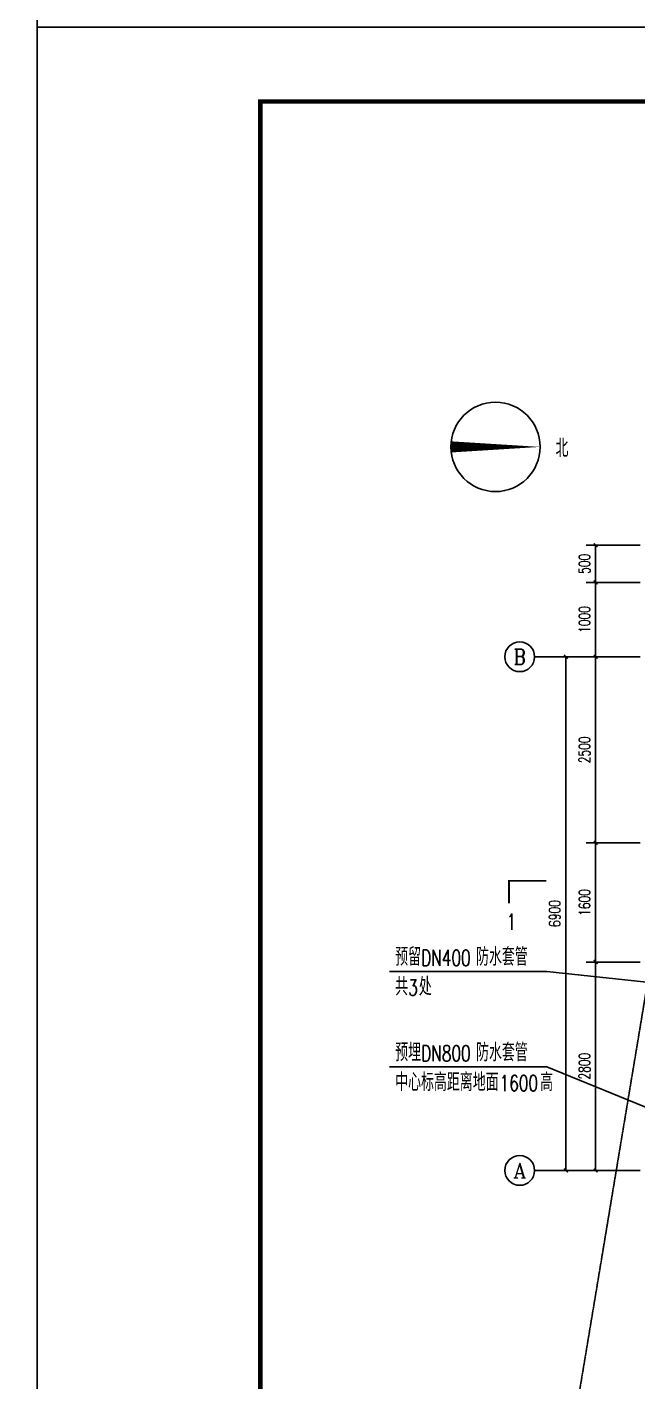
# Model space of a CAD drawing. Header units: millimetres. Extents: x -29538 to 115583, y -232866 to 15404.
# Drawn here: x 73399 to 81604, y -184979 to -166779 of the extents above; entities that cross this region are included whole.
import ezdxf
from ezdxf.enums import TextEntityAlignment as Align

# ---------------------------------------------------------------- set-up
doc = ezdxf.new("R2010")
doc.units = ezdxf.units.MM
doc.header["$LTSCALE"] = 10
doc.header["$MEASUREMENT"] = 0
doc.linetypes.add('DASH', pattern=[0.35, 0.25, -0.1])
for name, color, linetype in [('AXIS', 3, 'Continuous'), ('AXIS_TEXT', 7, 'Continuous'), ('DIM_LEAD', 3, 'Continuous'), ('DIM_SYMB', 3, 'Continuous'), ('HIDE_B', 7, 'Continuous'), ('PUB_TEXT', 7, 'Continuous'), ('WALL', 9, 'Continuous'), ('图框', 7, 'Continuous'), ('标注', 4, 'Continuous')]:
    doc.layers.add(name, color=color, linetype=linetype)
doc.styles.add('_TCH_AXIS', font='COMPLEX', dxfattribs={"bigfont": 'GBCBIG'})
doc.styles.add('_TCH_DIM', font='SIMPLEX', dxfattribs={"bigfont": 'GBCBIG'})
doc.styles.add('_TCH_LABEL', font='COMPLEX', dxfattribs={"bigfont": 'GBCBIG'})
doc.styles.add('COMPLEX', font='COMPLEX')
doc.styles.add('DIM_FONT', font='SIMPLEX', dxfattribs={"width": 0.7, "bigfont": 'GBCBIG'})
doc.styles.get("Standard").update_dxf_attribs({"font": 'gbenor.shx', "width": 0.75, "bigfont": 'gbcbig.shx'})
doc.dimstyles.new('DIMN50', dxfattribs={"dimscale": 0.5, "dimtxt": 300, "dimasz": 100, "dimexe": 250, "dimexo": 300, "dimgap": 150, "dimtad": 1, "dimdec": 0, "dimzin": 0, "dimdsep": 46, "dimtxsty": 'DIM_FONT', "dimblk": 'ARCHTICK', "dimcen": 0.09, "dimclrt": 7, "dimazin": 2, "dimtfac": 1, "dimtdec": 0, "dimtix": 1, "dimtmove": 2, "dimatfit": 3, "dimldrblk": 'ARCHTICK', "dimfxl": 0, "dimtolj": 1, "dimtzin": 0, "dimarcsym": 0})

# ---------------------------------------------------------------- blocks, each defined once
blk = doc.blocks.new('_ArchTick')
at = {"color": 0, "linetype": 'ByBlock', "const_width": 0.4}
blk.add_lwpolyline([(-0.5, -0.5), (0.5, 0.5)], dxfattribs=at)
blk = doc.blocks.new('*D639')
at = {"layer": 'AXIS', "color": 0, "lineweight": -2}
for p, q in [((310806, -51745), (310084, -51745)), ((310209, -54545), (310209, -51745)), ((310806, -54545), (310084, -54545))]:
    blk.add_line(p, q, dxfattribs=at)
at = {"layer": 'Defpoints', "color": 0}
for p in [(310209, -51745), (310956, -51745), (310956, -54545)]:
    blk.add_point(p, dxfattribs=at)
at = {"layer": 'AXIS', "color": 0, "lineweight": -2, "xscale": 50, "yscale": 50, "zscale": 50}
for p, rotation in [((310209, -51745), 90), ((310209, -54545), 270)]:
    blk.add_blockref('_ArchTick', p, dxfattribs=dict(at, rotation=rotation))
at = {"layer": 'AXIS', "color": 7, "insert": (310059, -53145), "char_height": 150, "attachment_point": 5, "rotation": 90, "style": 'DIM_FONT'}
blk.add_mtext('\\A1;2800', dxfattribs=at)
blk = doc.blocks.new('*D640')
at = {"layer": 'AXIS', "color": 0, "lineweight": -2}
for p, q in [((310806, -50145), (310084, -50145)), ((310209, -51745), (310209, -50145)), ((310806, -51745), (310084, -51745))]:
    blk.add_line(p, q, dxfattribs=at)
at = {"layer": 'Defpoints', "color": 0}
for p in [(310209, -50145), (310956, -50145), (310956, -51745)]:
    blk.add_point(p, dxfattribs=at)
at = {"layer": 'AXIS', "color": 0, "lineweight": -2, "xscale": 50, "yscale": 50, "zscale": 50}
for p, rotation in [((310209, -50145), 90), ((310209, -51745), 270)]:
    blk.add_blockref('_ArchTick', p, dxfattribs=dict(at, rotation=rotation))
at = {"layer": 'AXIS', "color": 7, "insert": (310059, -50945), "char_height": 150, "attachment_point": 5, "rotation": 90, "style": 'DIM_FONT'}
blk.add_mtext('\\A1;1600', dxfattribs=at)
blk = doc.blocks.new('*D641')
at = {"layer": 'AXIS', "color": 0, "lineweight": -2}
for p, q in [((310806, -47645), (310084, -47645)), ((310209, -50145), (310209, -47645)), ((310806, -50145), (310084, -50145))]:
    blk.add_line(p, q, dxfattribs=at)
at = {"layer": 'Defpoints', "color": 0}
for p in [(310209, -47645), (310956, -47645), (310956, -50145)]:
    blk.add_point(p, dxfattribs=at)
at = {"layer": 'AXIS', "color": 0, "lineweight": -2, "xscale": 50, "yscale": 50, "zscale": 50}
for p, rotation in [((310209, -47645), 90), ((310209, -50145), 270)]:
    blk.add_blockref('_ArchTick', p, dxfattribs=dict(at, rotation=rotation))
at = {"layer": 'AXIS', "color": 7, "insert": (310059, -48895), "char_height": 150, "attachment_point": 5, "rotation": 90, "style": 'DIM_FONT'}
blk.add_mtext('\\A1;2500', dxfattribs=at)
blk = doc.blocks.new('*D642')
at = {"layer": 'AXIS', "color": 0, "lineweight": -2}
for p, q in [((310806, -46645), (310084, -46645)), ((310209, -47645), (310209, -46645)), ((310806, -47645), (310084, -47645))]:
    blk.add_line(p, q, dxfattribs=at)
at = {"layer": 'Defpoints', "color": 0}
for p in [(310209, -46645), (310956, -46645), (310956, -47645)]:
    blk.add_point(p, dxfattribs=at)
at = {"layer": 'AXIS', "color": 0, "lineweight": -2, "xscale": 50, "yscale": 50, "zscale": 50}
for p, rotation in [((310209, -46645), 90), ((310209, -47645), 270)]:
    blk.add_blockref('_ArchTick', p, dxfattribs=dict(at, rotation=rotation))
at = {"layer": 'AXIS', "color": 7, "insert": (310059, -47145), "char_height": 150, "attachment_point": 5, "rotation": 90, "style": 'DIM_FONT'}
blk.add_mtext('\\A1;1000', dxfattribs=at)
blk = doc.blocks.new('*D643')
at = {"layer": 'AXIS', "color": 0, "lineweight": -2}
for p, q in [((310806, -46145), (310084, -46145)), ((310209, -46645), (310209, -46145)), ((310806, -46645), (310084, -46645))]:
    blk.add_line(p, q, dxfattribs=at)
at = {"layer": 'Defpoints', "color": 0}
for p in [(310209, -46145), (310956, -46145), (310956, -46645)]:
    blk.add_point(p, dxfattribs=at)
at = {"layer": 'AXIS', "color": 0, "lineweight": -2, "xscale": 50, "yscale": 50, "zscale": 50}
for p, rotation in [((310209, -46145), 90), ((310209, -46645), 270)]:
    blk.add_blockref('_ArchTick', p, dxfattribs=dict(at, rotation=rotation))
at = {"layer": 'AXIS', "color": 7, "insert": (310059, -46395), "char_height": 150, "attachment_point": 5, "rotation": 90, "style": 'DIM_FONT'}
blk.add_mtext('\\A1;500', dxfattribs=at)
blk = doc.blocks.new('*D644')
at = {"layer": 'AXIS', "color": 0, "lineweight": -2}
for p, q in [((310540, -47645), (309684, -47645)), ((309809, -54545), (309809, -47645)), ((310540, -54545), (309684, -54545))]:
    blk.add_line(p, q, dxfattribs=at)
at = {"layer": 'Defpoints', "color": 0}
for p in [(309809, -47645), (310690, -47645), (310690, -54545)]:
    blk.add_point(p, dxfattribs=at)
at = {"layer": 'AXIS', "color": 0, "lineweight": -2, "xscale": 50, "yscale": 50, "zscale": 50}
for p, rotation in [((309809, -47645), 90), ((309809, -54545), 270)]:
    blk.add_blockref('_ArchTick', p, dxfattribs=dict(at, rotation=rotation))
at = {"layer": 'AXIS', "color": 7, "insert": (309659, -51095), "char_height": 150, "attachment_point": 5, "rotation": 90, "style": 'DIM_FONT'}
blk.add_mtext('\\A1;6900', dxfattribs=at)
blk = doc.blocks.new('_AXISO')
blk.add_circle((0, 0), 0.5)
at = {"layer": 'AXIS_TEXT', "style": 'COMPLEX', "width": 1.041667}
blk.add_attdef('A', text='', height=0.56, dxfattribs=at).set_placement((-0.25, -0.28), (0.25, -0.28), align=Align.FIT)
blk = doc.blocks.new('A$C116761DF')
at = {"linetype": 'DASH'}
blk.add_line((8762.9, 49941.4), (7084.4, 39856), dxfattribs=at)
at = {"layer": 'AXIS'}
for p, q in [((7985.1, 50941.4), (6683.5, 50941.4)), ((7985.1, 44041.4), (6683.5, 44041.4))]:
    blk.add_line(p, q, dxfattribs=at)
at = {"layer": 'DIM_LEAD'}
for p, q in [((6849.4, 46715.8), (4736, 46715.8)), ((10902.9, 46281.4), (6849.4, 46715.8)), ((6849.4, 45432.3), (4736, 45432.3)), ((8762.9, 44651.4), (6849.4, 45432.3))]:
    blk.add_line(p, q, dxfattribs=at)
at = {"layer": 'DIM_SYMB'}
blk.add_lwpolyline([(5558.7, 53760.7, 150, 0, 0), (6758.7, 53760.7, 0, 0, 0)], format="xyseb", dxfattribs=at)
at = {"layer": 'DIM_SYMB', "const_width": 25}
blk.add_lwpolyline([(6340.4, 47630.9), (6340.4, 47930.9), (6840.4, 47930.9)], dxfattribs=at)
at = {"layer": 'DIM_SYMB'}
blk.add_circle((6158.7, 53760.7), 600, dxfattribs=at)
at = {"layer": 'HIDE_B', "flags": 128}
blk.add_lwpolyline([(3000, 31700), (3000, 31700), (3000, 31700), (3000, 58400), (3000, 58400), (3000, 58400), (41000, 58400), (41000, 58400), (41000, 58400), (41000, 58400), (41000, 58400), (41000, 58400), (41000, 31700), (41000, 31700), (3000, 31700)], close=True, dxfattribs=at)
at = {"layer": 'WALL', "color": 0}
blk.add_line((0, 59400), (42050, 59400), dxfattribs=at)
at = {"layer": '图框', "linetype": 'Continuous'}
for points in [[(0, 29700), (0, 59400)], [(42000, 59400), (0, 59400)]]:
    blk.add_lwpolyline(points, dxfattribs=at)
at = {"layer": '图框', "linetype": 'Continuous', "const_width": 60}
blk.add_lwpolyline([(41000, 58400), (3000, 58400), (3000, 30700), (41000, 30700), (41000, 58400)], dxfattribs=at)
at = {"layer": 'AXIS'}
ref = blk.add_blockref('_AXISO', (6483.5, 50941.4), dxfattribs=dict(at, xscale=400, yscale=400, zscale=400))
ref.add_attrib('A', 'B', dxfattribs={"layer": 'AXIS_TEXT', "height": 203.2, "style": '_TCH_AXIS'}).set_placement((6401.2, 50839.8), (6565.7, 50839.8), align=Align.FIT)
ref = blk.add_blockref('_AXISO', (6483.5, 44041.4), dxfattribs=dict(at, xscale=400, yscale=400, zscale=400))
ref.add_attrib('A', 'A', dxfattribs={"layer": 'AXIS_TEXT', "height": 198.2, "style": '_TCH_AXIS'}).set_placement((6398.5, 43942.3), (6568.4, 43942.3), align=Align.FIT)
at = {"layer": 'PUB_TEXT', "style": '_TCH_DIM'}
for s, height, p in [('北', 241.1, (6964.8, 53624.5)), ('预留', 241.13, (4811, 46790.8)), ('防水套管', 241.13, (5897.8, 46790.8)), ('共', 241.1, (4811, 46390.8)), ('处', 241.1, (5129.4, 46390.8)), ('预埋', 241.13, (4811, 45507.3)), ('防水套管', 241.13, (5897.8, 45507.3)), ('中心标高距离地面', 241.13, (4811, 45107.3)), ('高', 241.1, (6758.1, 45107.3))]:
    blk.add_text(s, height=height, dxfattribs=at).set_placement(p)
at = {"layer": 'PUB_TEXT', "width": 0.705882}
for s, style, p in [('1', '_TCH_LABEL', (6308.3, 47274.6)), ('DN400', '_TCH_DIM', (5162.1, 46790.8)), ('3', '_TCH_DIM', (4986.5, 46390.8)), ('DN800', '_TCH_DIM', (5162.1, 45507.3)), ('1600', '_TCH_DIM', (6215.2, 45107.3))]:
    blk.add_text(s, height=212.5, dxfattribs=dict(at, style=style)).set_placement(p)
at = {"layer": '图框', "width": 0.7}
for tag, p in [('泵房平面图、立面图、1-1剖面图', (20087.2, 31200)), ('泵房2-2剖面图、门窗表', (20087.2, 1500))]:
    blk.add_attdef(tag, text='', height=500, dxfattribs=at).set_placement(p, align=Align.MIDDLE_CENTER)
at = {"layer": 'AXIS'}
for p1, p2, distance, picture, middle in [((8250.5, 51941.4), (8250.5, 52441.4), 746.6, '*D643', (7353.8, 52191.4)), ((8250.5, 50941.4), (8250.5, 51941.4), 746.6, '*D642', (7353.8, 51441.4)), ((7985.1, 44041.4), (7985.1, 50941.4), 881.2, '*D644', (6953.8, 47491.4)), ((8250.5, 48441.5), (8250.5, 50941.4), 746.6, '*D641', (7353.8, 49691.4)), ((8250.5, 46841.4), (8250.5, 48441.5), 746.6, '*D640', (7353.8, 47641.4)), ((8250.5, 44041.4), (8250.5, 46841.4), 746.6, '*D639', (7353.8, 45441.4))]:
    dim = blk.add_aligned_dim(p1=p1, p2=p2, distance=distance, dimstyle='DIMN50', dxfattribs=at)
    dim.commit()
    dim.dimension.update_dxf_attribs({"geometry": picture, "text_midpoint": middle, "insert": (-302705.3, 98586.1)})

msp = doc.modelspace()

# ---------------------------------------------------------------- linework, layer by layer
at = {"layer": '标注'}
msp.add_lwpolyline([(-20766.26, -35766.07), (73532.6, -35766.07), (73532.6, -226179.33), (-20766.26, -226179.33)], close=True, dxfattribs=at)

# ---------------------------------------------------------------- block references
msp.add_blockref('A$C116761DF', (73532.6, -226179.33), dxfattribs=at)

doc.saveas('drawing.dxf')
